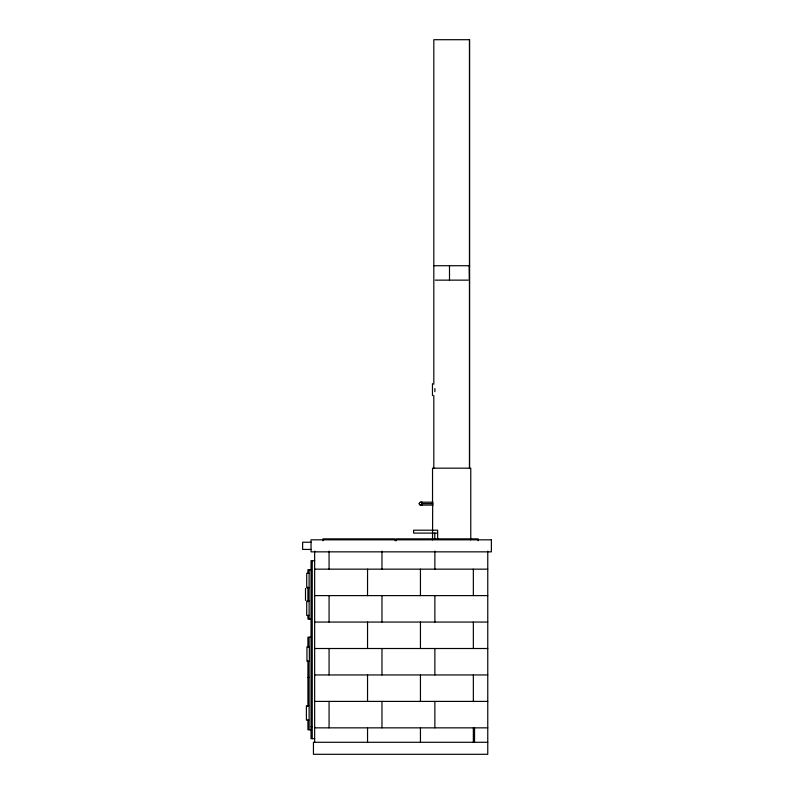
<?xml version="1.0" encoding="UTF-8"?>
<svg xmlns="http://www.w3.org/2000/svg" width="794" height="794" viewBox="0 0 794 794"><rect width="100%" height="100%" fill="white"/><g stroke="black" fill="none" stroke-linecap="round" stroke-linejoin="round"><path stroke-width="1.19" d="M432.68 504.746L432.532 539.92M470.763 539.89L470.763 468.172L432.532 468.172L432.532 505.202M432.581 505.034L432.532 502.076M421.683 504.656L420.294 505.034L419.222 503.634M433.812 265.722L469.601 265.722M435.241 280.143L468.252 280.143M469.433 280.143L469.264 265.722M432.928 502.195L420.661 502.195L421.386 502.384M422.11 503.634A1.439 1.439 0 0 0 419.947 502.384A1.439 1.439 0 0 0 419.947 504.885A1.439 1.439 0 0 0 422.11 503.634L432.928 503.634M420.661 505.083L432.928 505.083M437.643 533.092L413.605 533.092L413.605 530.203L437.653 530.203L437.643 539.106M311.04 542.233L302.623 542.233L302.623 549.438L311.04 549.438M314.652 560.743L311.04 560.743L311.04 738.668L314.652 738.668M314.652 569.159L487.764 569.159M311.04 569.755L307.913 569.755L307.913 573.457M309.114 573.367L306.712 573.367L306.712 587.788L309.114 587.788M314.652 595.609L487.764 595.609M309.114 601.018L306.712 601.018L306.712 615.439L309.114 615.439M311.04 619.052L307.913 619.052L307.913 615.35M314.652 622.059L487.764 622.059M311.04 637.205L307.913 637.205L307.913 647.08M314.652 648.509L487.764 648.509M314.652 674.95L487.764 674.95M307.913 677.361L309.114 677.361M314.652 701.4L487.764 701.4M308.806 705.727L306.405 705.727L306.405 720.158L308.806 720.158M311.04 726.649L312.241 726.649M314.652 727.85L487.764 727.85M311.04 729.775L307.913 729.775L307.913 719.9M487.764 742.281L313.441 742.281L313.441 754.3L487.764 754.3L487.764 551.125M478.147 540.783L478.147 538.858L396.395 538.858L396.395 540.783M474.544 727.85L474.544 742.281M473.343 569.159L473.343 595.609M473.343 622.059L473.343 648.509M473.343 674.95L473.343 701.4M473.343 727.85L473.343 742.281M469.601 468.271L469.601 39.7L433.812 39.7L433.812 384.286M469.433 39.7L469.433 468.271M449.493 265.722L449.493 280.143M434.874 388.564L434.874 391.67M434.874 551.125L434.874 569.159M434.874 595.609L434.874 622.059M434.874 648.509L434.874 674.95M434.874 701.4L434.874 727.85M434.784 533.092L434.784 539.106M433.812 395.402L433.812 468.271M432.462 383.611L432.462 395.591M422.11 502.195L422.11 505.083M420.443 569.159L420.443 595.609M420.443 622.059L420.443 648.509M420.443 674.95L420.443 701.4M420.443 727.85L420.443 742.281M395.194 540.783L395.194 538.858L323.059 538.858L323.059 540.783M381.974 551.125L381.974 569.159M381.974 595.609L381.974 622.059M381.974 648.509L381.974 674.95M381.974 701.4L381.974 727.85M367.543 569.159L367.543 595.609M367.543 622.059L367.543 648.509M367.543 674.95L367.543 701.4M367.543 727.85L367.543 742.281M329.073 551.125L329.073 569.159M329.073 595.609L329.073 622.059M329.073 648.509L329.073 674.95M329.073 701.4L329.073 727.85M314.652 551.125L314.652 742.281M312.241 560.743L312.241 738.668M309.114 569.755L309.114 619.052M309.114 637.205L309.114 646.941M309.114 661.541L309.114 729.775M307.913 587.014L307.913 601.802M307.913 660.658L307.913 706.61M305.511 588.414L305.511 600.393M491.377 539.821L311.04 539.821L311.04 551.85L491.377 551.85L491.377 539.821M309.362 646.892L306.95 646.892L306.95 661.323L309.362 661.323L309.362 646.892"/></g></svg>
